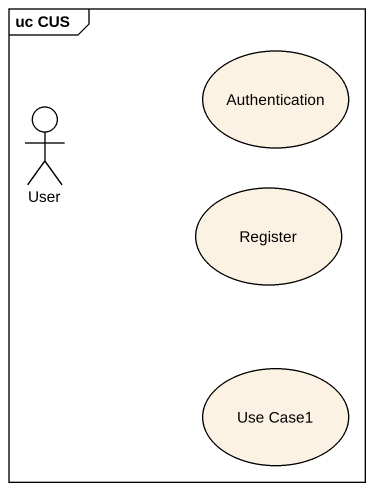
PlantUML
@startuml
mainframe uc CUS
usecase Authentication
actor User
usecase Register
usecase "Use Case1" as Use_Case1
@enduml
